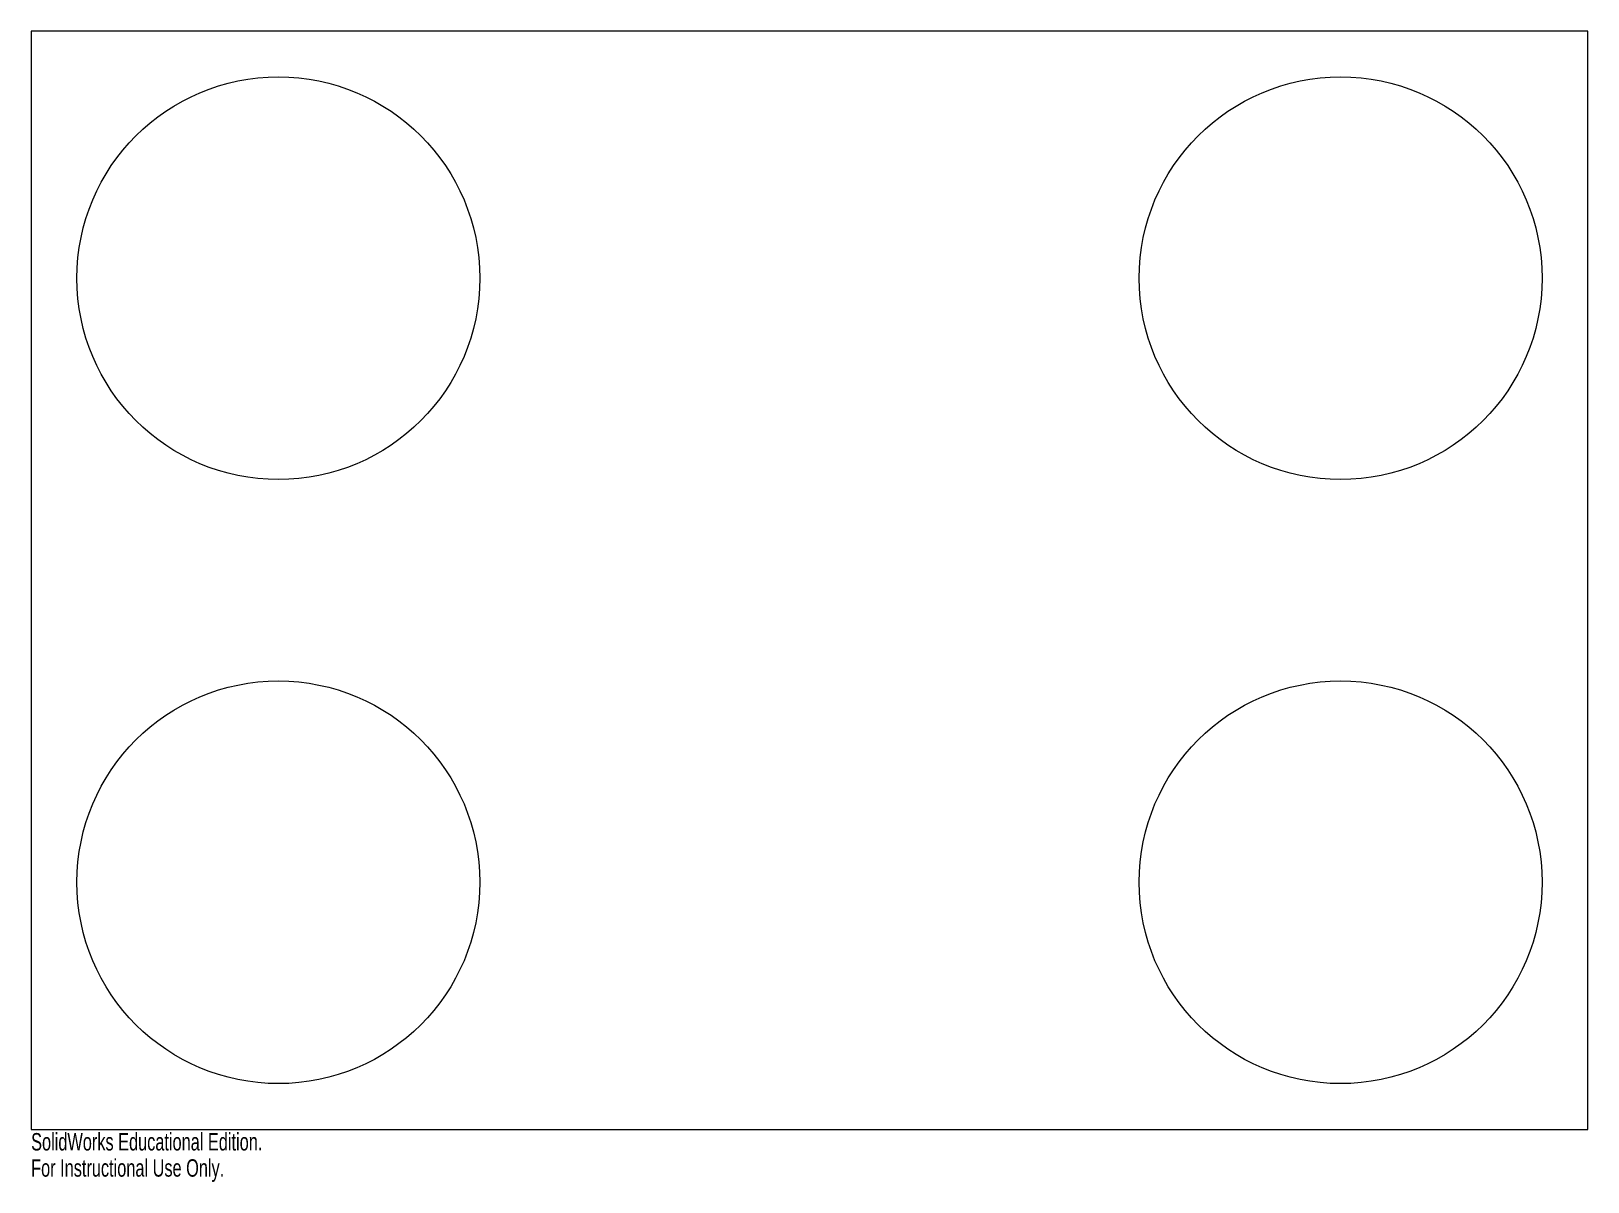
# Model space of a CAD drawing. Header units: inches. Extents: x 0 to 17, y -0.6 to 12.
import ezdxf

# ---------------------------------------------------------------- set-up
doc = ezdxf.new("R2010")
doc.units = ezdxf.units.IN
doc.header["$MEASUREMENT"] = 0
doc.styles.add('SLDTEXTSTYLE0', font='TXT', dxfattribs={"width": 0.7})

msp = doc.modelspace()

# ---------------------------------------------------------------- linework, layer by layer
at = {"color": 7, "linetype": 'Continuous', "lineweight": 15}
for p, q in [((17, 12), (0, 12)), ((0, 12), (0, 0)), ((17, 0), (17, 12)), ((0, 0), (17, 0))]:
    msp.add_line(p, q, dxfattribs=at)
for centre in [(2.7, 9.3), (14.3, 9.3), (2.7, 2.7), (14.3, 2.7)]:
    msp.add_circle(centre, 2.2, dxfattribs=at)

# ---------------------------------------------------------------- texts
at = {"color": 7, "linetype": 'Continuous', "char_height": 0.1903, "attachment_point": 1, "style": 'SLDTEXTSTYLE0'}
for s, insert in [('SolidWorks Educational Edition.', (0, -0.04)), ('For Instructional Use Only.', (0, -0.326))]:
    msp.add_mtext(s, dxfattribs=dict(at, insert=insert))

doc.saveas('drawing.dxf')
